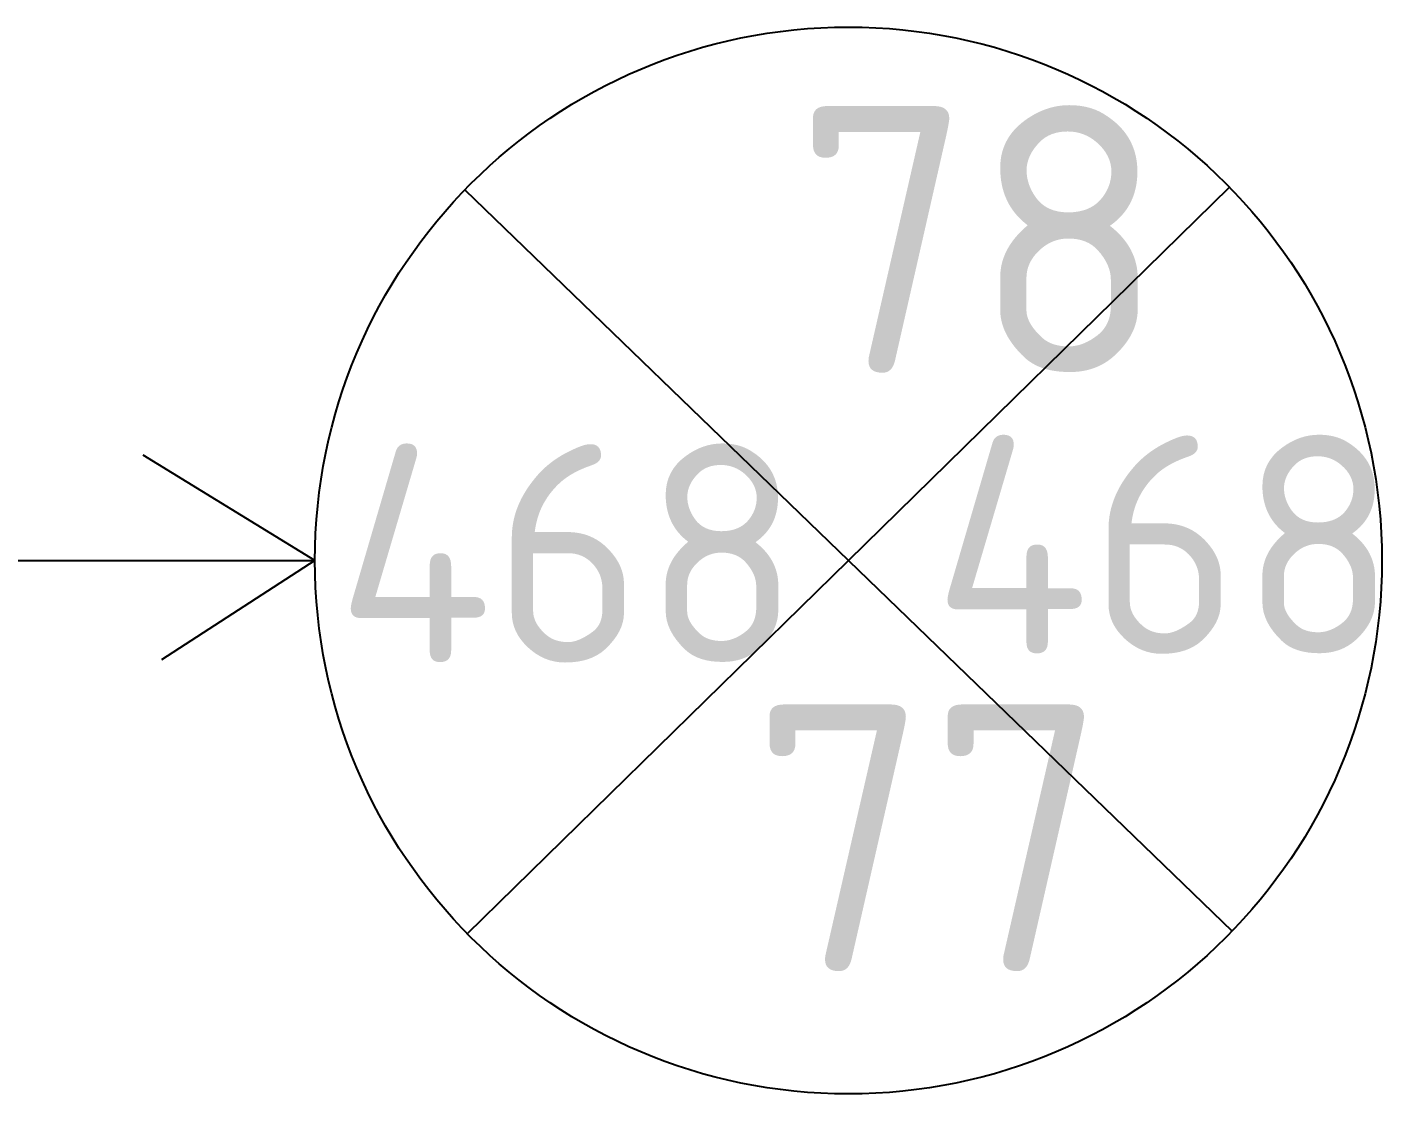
# Model space of a CAD drawing. Header units: millimetres. Extents: x -782 to 10910, y 3841 to 13237.
# Drawn here: x 4710.65 to 4719.34, y 12711.82 to 12718.66 of the extents above; entities that cross this region are included whole.
import ezdxf

# ---------------------------------------------------------------- set-up
doc = ezdxf.new("R2010")
doc.units = ezdxf.units.MM
doc.layers.add('A0-08', color=101, linetype='Continuous')
doc.styles.add('GOST-2.304_Type-B', font='GOST_Common.ttf')

msp = doc.modelspace()

# ---------------------------------------------------------------- linework, layer by layer
at = {"lineweight": 25}
for p, q in [((4712.496491, 12715.236413), (4711.3958, 12715.912718)), ((4693.336407, 12715.236413), (4712.496491, 12715.236413)), ((4712.496491, 12715.236413), (4711.513396, 12714.598948))]:
    msp.add_line(p, q, dxfattribs=at)
at = {"layer": 'A0-08', "color": 0, "lineweight": 25}
for p, q in [((4713.456629, 12717.612412), (4718.376243, 12712.860413)), ((4715.916436, 12715.236413), (4718.360014, 12717.6291)), ((4713.472858, 12712.843726), (4715.916436, 12715.236413))]:
    msp.add_line(p, q, dxfattribs=at)
msp.add_circle((4715.916436, 12715.236413), 3.419945, dxfattribs=at)

# ---------------------------------------------------------------- texts
at = {"layer": 'A0-08', "color": 0, "lineweight": 25, "attachment_point": 1, "style": 'GOST-2.304_Type-B'}
for s, insert, char_height in [('78', (4715.572674, 12718.150205), 1.7099725), ('468', (4716.456028, 12716.038111), 1.4), ('468', (4712.630737, 12715.982341), 1.4), ('77', (4715.29427, 12714.313585), 1.7099725)]:
    msp.add_mtext_dynamic_manual_height_columns(s, width=2.49875162, gutter_width=12.5, heights=[0], dxfattribs=dict(at, insert=insert, char_height=char_height))

doc.saveas('drawing.dxf')
